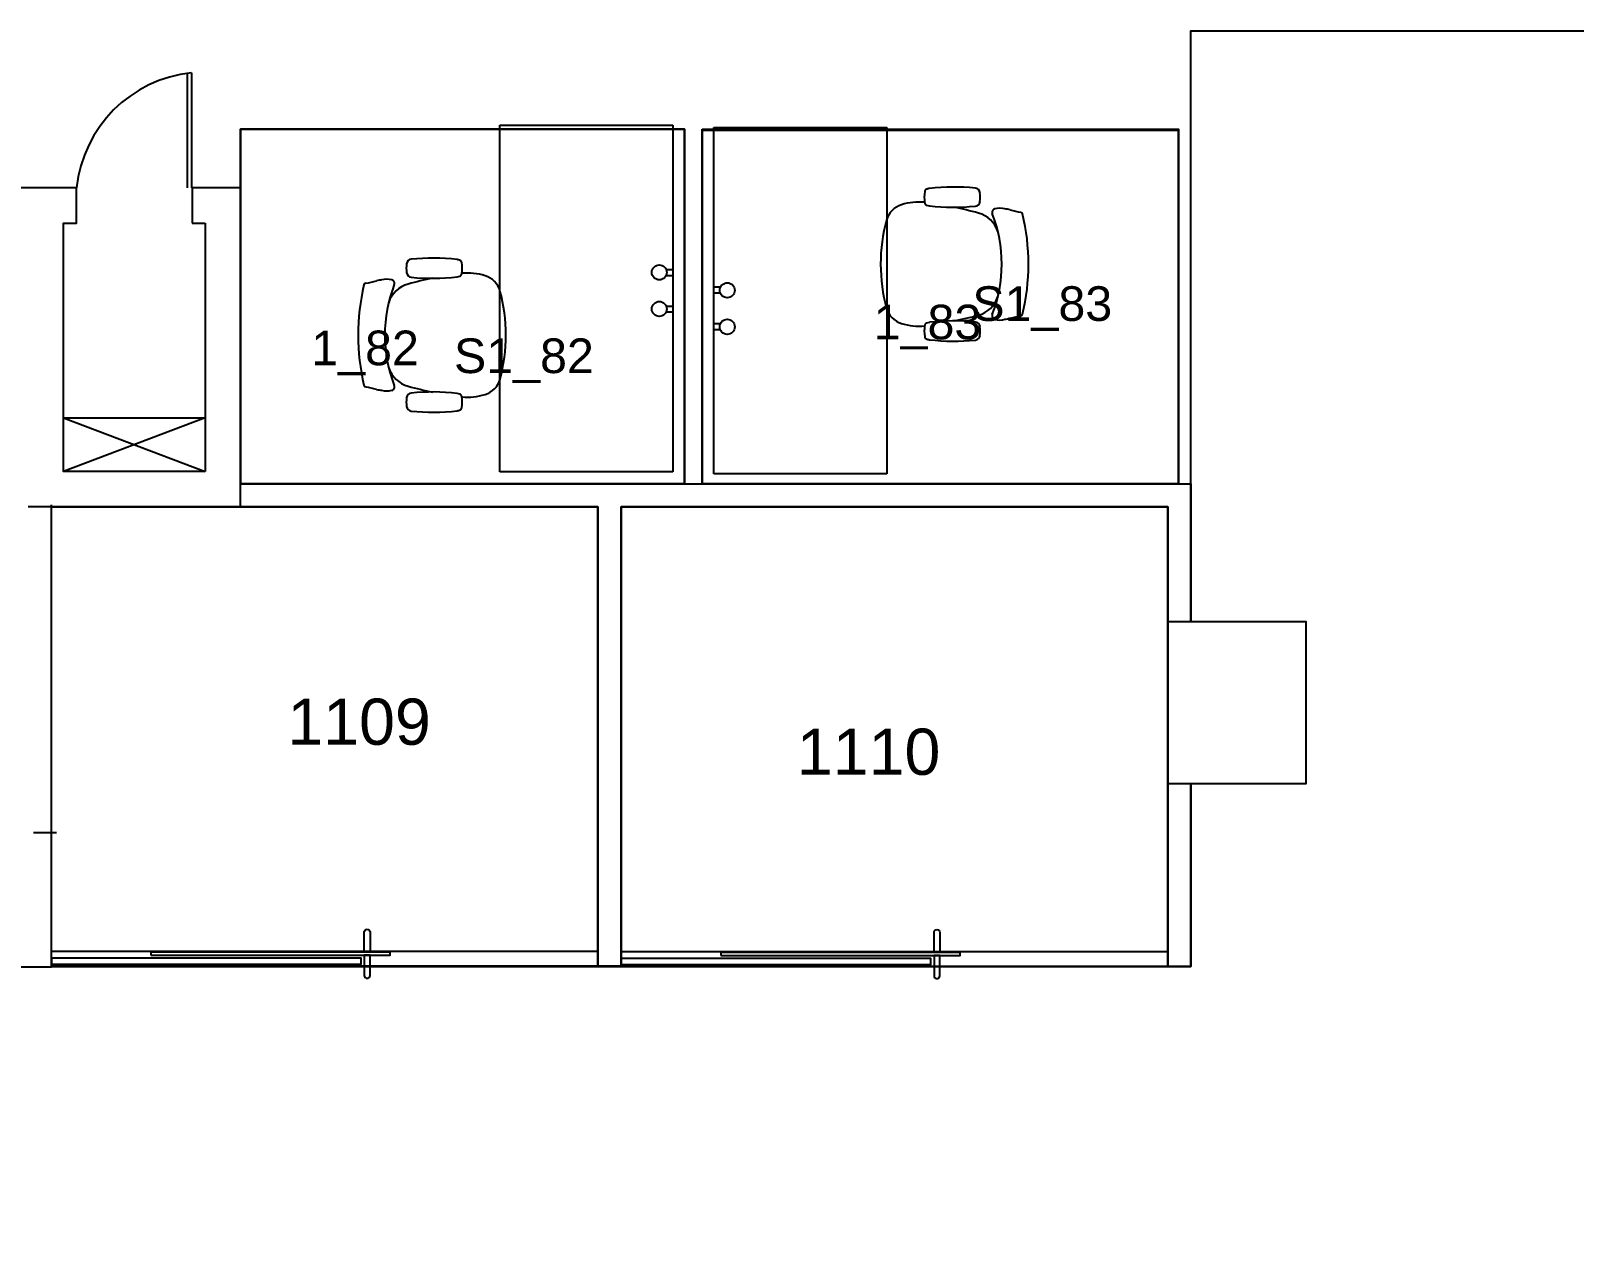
# Model space of a CAD drawing. Header units: inches. Extents: x 4 to 2210, y 3 to 2073.
# Drawn here: x 1184.9 to 1452.2, y 1617.6 to 1829.6 of the extents above; entities that cross this region are included whole.
import ezdxf

# ---------------------------------------------------------------- set-up
doc = ezdxf.new("R2010")
doc.units = ezdxf.units.IN
doc.header["$MEASUREMENT"] = 0
for name, color, linetype in [('Planon_construction', 253, 'Continuous'), ('Planon_space', 40, 'Continuous'), ('Planon_space_number', 30, 'Continuous'), ('Planon_workspace', 210, 'Continuous'), ('Planon_workspace_number', 160, 'Continuous')]:
    doc.layers.add(name, color=color, linetype=linetype)
doc.styles.get("Standard").update_dxf_attribs({"font": 'arial.ttf'})
doc.styles.add('TEXT', font='arial.ttf')

# ---------------------------------------------------------------- blocks, each defined once
blk = doc.blocks.new('Furniture_Workstation_5')
at = {"layer": 'Planon_construction'}
for p, q in [((0, -30), (0, 0)), ((0, 0), (60, 0)), ((60, 0), (60, -30)), ((27.69, -28.84), (27.69, -30)), ((28.71, -28.84), (28.71, -30)), ((34.02, -28.84), (34.02, -30)), ((35.04, -28.84), (35.04, -30)), ((60, -30), (0, -30))]:
    blk.add_line(p, q, dxfattribs=at)
for centre in [(28.2, -27.65), (34.53, -27.65)]:
    blk.add_circle(centre, 1.3, dxfattribs=at)
for centre, radius, start, end in [((23.67, -13.14), 37.67, 76.6713, 103.3287), ((-0.85, 25.69), 15.74, 343.9706, 350.8715), ((15.08, 23.13), 0.391, 103.3287, 170.8715), ((32.27, 23.13), 0.391, 9.1285, 76.6713), ((48.2, 25.69), 15.74, 189.1285, 196.0294), ((17.25, 19.54), 3.25, 163.6661, 195.3474), ((18.2, 20.21), 4.08, 163.9706, 176.6273), ((19.57, 14.57), 4.91, 108.2527, 164.8065), ((23.67, -4.17), 24.07, 68.711, 111.289), ((27.77, 14.57), 4.91, 15.1935, 71.7473), ((29.14, 20.21), 4.08, 3.3727, 16.0294), ((30.1, 19.54), 3.25, 344.6526, 16.3339), ((11.43, 15.24), 0.906, 97.7066, 174.0877), ((12.08, 10.4), 5.78, 82.31, 97.7066), ((12.74, 15.24), 0.906, 5.8625, 82.31), ((14.72, 18.85), 0.629, 195.3474, 290.0174), ((32.63, 18.85), 0.629, 249.9826, 344.6526), ((34.61, 15.24), 0.906, 97.69, 174.1375), ((35.26, 10.4), 5.78, 82.2935, 97.69), ((35.92, 15.24), 0.906, 5.9123, 82.2935), ((46.76, 11.58), 36.43, 174.0877, 186.6229), ((-22.88, 11.58), 36.71, 353.4248, 5.8625), ((83.32, -2.74), 70.97, 164.8106, 168.3049), ((-35.98, -2.74), 70.97, 11.6951, 15.1894), ((70.22, 11.58), 36.71, 174.1375, 186.5752), ((0.58, 11.58), 36.43, 353.3771, 5.9123), ((16.71, 8.88), 6.32, 193.7864, 198.6514), ((11.16, 7.01), 0.458, 198.6514, 261.9819), ((12.09, 13.62), 7.14, 261.9819, 277.761), ((23.87, 5.64), 10.93, 175.2814, 196.5213), ((12.99, 7.02), 0.471, 277.761, 343.5241), ((4.99, 9.57), 8.87, 342.3327, 345.6469), ((42.35, 9.57), 8.87, 194.3531, 197.6673), ((34.35, 7.02), 0.471, 196.4759, 262.239), ((23.48, 5.64), 10.93, 343.4786, 4.7187), ((35.25, 13.62), 7.14, 262.239, 278.0181), ((36.18, 7.01), 0.458, 278.0181, 341.3486), ((30.63, 8.88), 6.32, 341.3486, 346.2136), ((17.04, 3.61), 3.8, 196.4784, 254.7622), ((30.3, 3.61), 3.8, 285.924, 343.4915), ((23.67, 28.06), 29.14, 254.8182, 285.2733)]:
    blk.add_arc(centre, radius, start, end, dxfattribs=at)

msp = doc.modelspace()

# ---------------------------------------------------------------- linework, layer by layer
at = {"layer": 'Planon_construction'}
for p, q in [((1212, 1802.4), (1212, 1822.3)), ((1212.71, 1822.3), (1212.71, 1802.4)), ((1221.19, 1802.4), (1212.81, 1802.4)), ((1212.81, 1802.4), (1212.81, 1796.28)), ((1221.19, 1747.15), (1221.19, 1802.4)), ((1212.81, 1796.28), (1215.06, 1796.28)), ((1215.06, 1796.28), (1215.06, 1753.28)), ((1190.56, 1762.57), (1215.06, 1753.28)), ((1185.33, 1690.78), (1189.33, 1690.78))]:
    msp.add_line(p, q, dxfattribs=at)
for points in [[(1215.06, 1762.57), (1190.56, 1753.28), (1190.56, 1796.28), (1192.81, 1796.28), (1192.81, 1802.4), (1052.96, 1802.4)], [(1221.19, 1751.15), (1385.84, 1751.15), (1385.84, 1727.29)], [(1067.94, 1667.53), (1139.81, 1667.53), (1188.44, 1667.53), (1188.44, 1747.54)], [(1385.84, 1699.29), (1385.84, 1667.6), (1381.84, 1667.6), (1381.84, 1747.15), (1287.12, 1747.15), (1287.12, 1667.65), (1283.12, 1667.65), (1283.12, 1747.15), (1184.44, 1747.15)]]:
    msp.add_lwpolyline(points, dxfattribs=at)
for points in [[(1215.06, 1753.28), (1190.56, 1753.28), (1190.56, 1762.57), (1215.06, 1762.57)], [(1381.81, 1727.28), (1381.81, 1699.28), (1405.81, 1699.28), (1405.81, 1727.28)]]:
    msp.add_lwpolyline(points, close=True, dxfattribs=at)
for points in [[(1243.14, 1674.05, -0.414214), (1243.64, 1673.55), (1243.64, 1670.05), (1242.64, 1670.05), (1242.64, 1673.55, -0.414214)], [(1341.85, 1674, -0.414214), (1342.35, 1673.5), (1342.35, 1670), (1341.35, 1670), (1341.35, 1673.5, -0.414214)], [(1243.14, 1665.55, 0.414214), (1243.64, 1666.05), (1243.64, 1669.55), (1242.64, 1669.55), (1242.64, 1666.05, 0.414214)], [(1341.85, 1665.5, 0.414214), (1342.35, 1666), (1342.35, 1669.5), (1341.35, 1669.5), (1341.35, 1666, 0.414214)]]:
    msp.add_lwpolyline(points, format="xyb", close=True, dxfattribs=at)
at = {"layer": 'Planon_construction', "flags": 128}
for points in [[(1283.12, 1667.65), (1188.44, 1667.7), (1188.44, 1670.26), (1283.12, 1670.21)], [(1188.44, 1668.02), (1242.08, 1668.02), (1242.08, 1669.02), (1188.44, 1669.02)], [(1205.66, 1669.55), (1247.14, 1669.55), (1247.14, 1670.05), (1205.66, 1670.05)], [(1381.84, 1667.6), (1287.15, 1667.64), (1287.15, 1670.21), (1381.84, 1670.16)], [(1287.15, 1667.97), (1340.8, 1667.97), (1340.8, 1668.97), (1287.15, 1668.97)], [(1304.38, 1669.5), (1345.85, 1669.5), (1345.85, 1670), (1304.38, 1670)]]:
    msp.add_lwpolyline(points, close=True, dxfattribs=at)
at = {"layer": 'Planon_construction'}
msp.add_arc((1215, 1800.11), 22.31, 95.9062, 174.0938, dxfattribs=at)
at = {"layer": 'Planon_space'}
msp.add_lwpolyline([(1029.94, 1607.78), (1029.94, 1667.53), (1385.84, 1667.6), (1385.84, 1699.29), (1405.81, 1699.29), (1405.81, 1727.28), (1385.84, 1727.29), (1385.84, 1829.57), (1486.36, 1829.57)], dxfattribs=at)
for points in [[(1221.19, 1812.58), (1298.12, 1812.58), (1298.12, 1751.15), (1221.19, 1751.15)], [(1301.15, 1812.58), (1383.7, 1812.58), (1383.7, 1751.15), (1301.15, 1751.15)], [(1188.44, 1747.15), (1283.12, 1747.15), (1283.12, 1670.21), (1188.44, 1670.26), (1188.44, 1747.15)], [(1287.12, 1747.15), (1381.84, 1747.15), (1381.84, 1670.16), (1287.15, 1670.21), (1287.12, 1747.15)]]:
    msp.add_lwpolyline(points, close=True, dxfattribs=at)
at = {"layer": 'Planon_workspace'}
for points in [[(1298.12, 1812.58), (1221.19, 1812.58), (1221.19, 1802.4), (1221.19, 1802.4), (1221.19, 1751.15), (1298.12, 1751.15)], [(1383.7, 1812.34), (1301.15, 1812.34), (1301.15, 1751.15), (1383.7, 1751.15)]]:
    msp.add_lwpolyline(points, close=True, dxfattribs=at)

# ---------------------------------------------------------------- block references
at = {"layer": 'Planon_construction'}
for p, rotation in [((1266.1, 1753.23), 89.99999999999999), ((1333.17, 1812.87), 270)]:
    msp.add_blockref('Furniture_Workstation_5', p, dxfattribs=dict(at, rotation=rotation))

# ---------------------------------------------------------------- texts
at = {"layer": 'Planon_space_number', "style": 'TEXT'}
for s, p in [('S1_83', (1347.97, 1779.36)), ('S1_82', (1258.18, 1770.33))]:
    msp.add_text(s, height=6, dxfattribs=at).set_placement(p)
at = {"layer": 'Planon_space_number'}
for s, p in [('1109', (1229.31, 1705.98)), ('1110', (1317.58, 1700.78))]:
    msp.add_text(s, height=8, dxfattribs=at).set_placement(p)
at = {"layer": 'Planon_workspace_number', "style": 'TEXT'}
for s, p in [('1_83', (1330.89, 1776.17)), ('1_82', (1233.46, 1771.69))]:
    msp.add_text(s, height=6, dxfattribs=at).set_placement(p)

doc.saveas('drawing.dxf')
